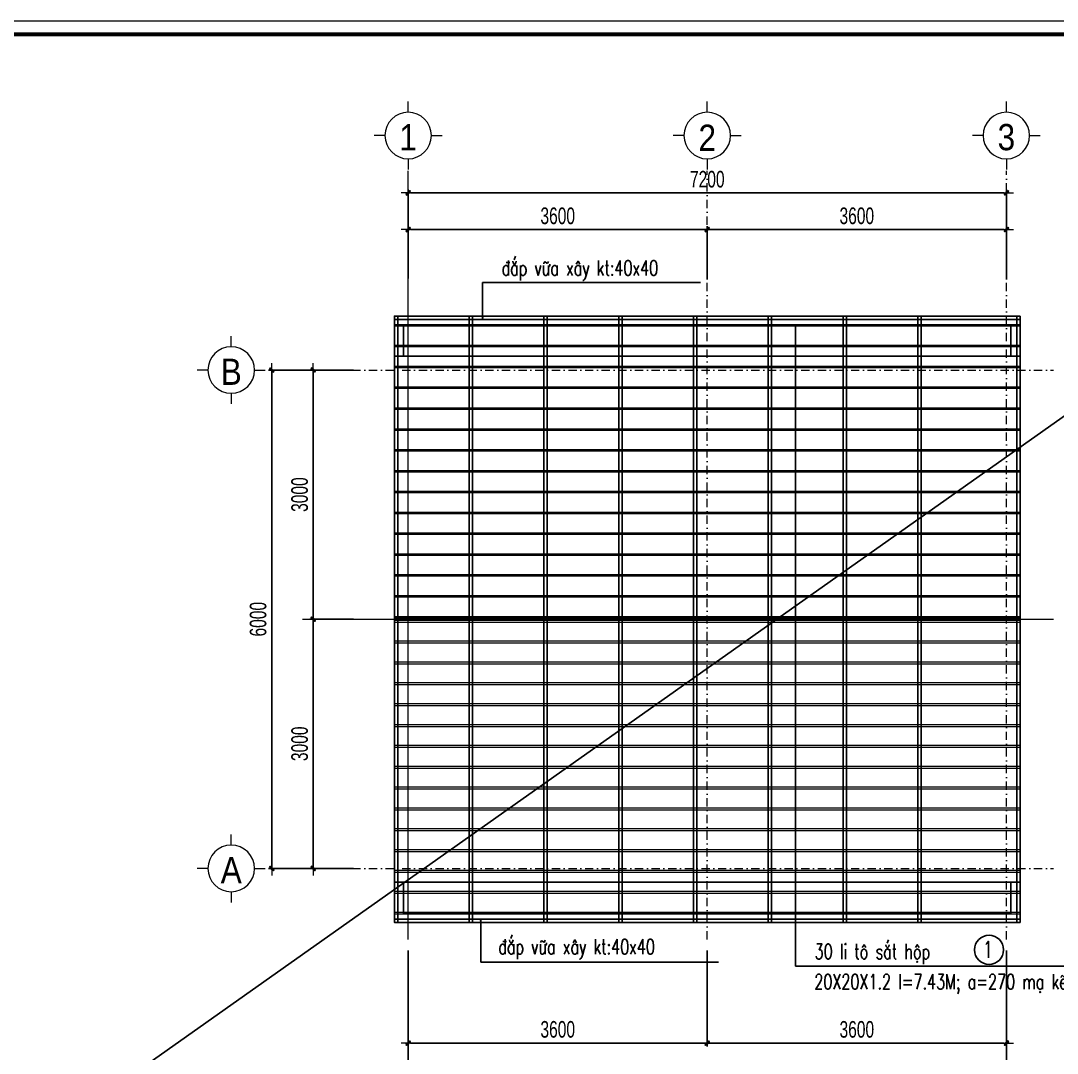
# Model space of a CAD drawing. Header units: millimetres. Extents: x -211129 to 461116, y -574633 to 115.
# Drawn here: x 219230 to 231706, y -544122 to -531691 of the extents above; entities that cross this region are included whole.
import ezdxf
from ezdxf.enums import TextEntityAlignment as Align

# ---------------------------------------------------------------- set-up
doc = ezdxf.new("R2010")
doc.units = ezdxf.units.MM
doc.header["$MEASUREMENT"] = 0
doc.header["$PDMODE"] = 32
doc.linetypes.add('DASHDOT', pattern=[1, 0.5, -0.25, 0, -0.25])
doc.layers.get('Defpoints').update_dxf_attribs({"color": 1})
doc.layers.add('KCS_Plotter', color=11, linetype='Continuous', plot=False)
for name, color, linetype, lineweight in [('Khungten_LCDI', 7, 'Continuous', 5), ('LC Dim', 8, 'Continuous', 18), ('LC ISO', 153, 'Continuous', 13), ('LC Net dam 1', 30, 'Continuous', 30), ('LC Net manh', 133, 'Continuous', 5), ('LC Net thay', 63, 'Continuous', 25), ('LC Net truc', 79, 'DASHDOT', 13), ('LC Text1', 3, 'Continuous', 20), ('LC Text2', 7, 'Continuous', 25)]:
    doc.layers.add(name, color=color, linetype=linetype, lineweight=lineweight)
doc.styles.add('HOATBIF', font='hoatbif.shx', dxfattribs={"width": 0.7})
doc.styles.add('Khungten', font='VHAVAN.TTF', dxfattribs={"width": 0.9, "height": 5000})
doc.styles.add('LC 1', font='VHAVANB.TTF')
doc.styles.add('LC 3', font='vnsimli.shx', dxfattribs={"width": 0.75})
doc.styles.add('Title', font='VHBLACK.TTF', dxfattribs={"width": 0.8})
doc.dimstyles.new('DIM CHUAN', dxfattribs={"dimscale": 60, "dimtxt": 2.5, "dimasz": 0.35, "dimexe": 0.5, "dimexo": 0, "dimgap": 0.8, "dimtad": 1, "dimdec": 0, "dimzin": 0, "dimdsep": 46, "dimtxsty": 'HOATBIF', "dimblk1": 'DOT', "dimblk2": 'DOT', "dimsah": 1, "dimcen": -1, "dimdle": 1, "dimclrd": 256, "dimclre": 256, "dimclrt": 4, "dimadec": 3, "dimazin": 2, "dimtfac": 0.333333, "dimtdec": 0, "dimtix": 1, "dimtmove": 2, "dimatfit": 3, "dimldrblk": 'DOT', "dimfxl": 1, "dimtvp": 0.833333, "dimtolj": 1, "dimtzin": 0, "dimarcsym": 0})
doc.dimstyles.new('mb', dxfattribs={"dimscale": 71, "dimtxt": 2.5, "dimasz": 0.35, "dimexe": 0.5, "dimexo": 0, "dimgap": 0.8, "dimtad": 1, "dimdec": 0, "dimzin": 0, "dimdsep": 46, "dimtxsty": 'HOATBIF', "dimblk1": 'DOT', "dimblk2": 'DOT', "dimsah": 1, "dimcen": -1, "dimdle": 1, "dimclrd": 256, "dimclre": 256, "dimclrt": 4, "dimadec": 3, "dimazin": 2, "dimtfac": 0.333333, "dimtdec": 0, "dimtix": 1, "dimtmove": 2, "dimatfit": 3, "dimldrblk": 'DOT', "dimfxl": 1, "dimtvp": 0.833333, "dimtolj": 1, "dimtzin": 0, "dimarcsym": 0})

# ---------------------------------------------------------------- blocks, each defined once
blk = doc.blocks.new('lcdi fix')
at = {"layer": 'Defpoints', "lineweight": 0}
blk.add_lwpolyline([(-1200, -14850), (-1200, 14850), (40800, 14850), (40800, -14850)], close=True, dxfattribs=at)
at = {"layer": 'Khungten_LCDI', "color": 5, "lineweight": 60}
blk.add_lwpolyline([(0, -14650), (0, 14650), (40600, 14650), (40600, -14650)], close=True, dxfattribs=at)
at = {"color": 7, "style": 'Khungten', "width": 0.8}
for tag, p in [('REVISION', (39499, -10746)), ('NGAYHT', (39546, -11609))]:
    blk.add_attdef(tag, text='', height=200, dxfattribs=at).set_placement(p, align=Align.CENTER)
at = {"layer": 'LC Text1', "color": 3, "style": 'LC 1', "width": 1.834006}
for tag, p, p2 in [('TENBANVE1', (36913, -8886), (40339, -8886)), ('TENBANVE2', (36913, -9562), (40339, -9562))]:
    blk.add_attdef(tag, text='', height=250, dxfattribs=at).set_placement(p, p2, align=Align.FIT)
at = {"layer": 'LC Text1', "style": 'Title', "width": 0.7}
blk.add_attdef('SOBANVE', text='', height=250, dxfattribs=at).set_placement((39562, -13896), align=Align.CENTER)
blk = doc.blocks.new('DOT')
at = {"layer": 'LC Dim'}
blk.add_line((-3, 0), (3, 0), dxfattribs=at)
at = {"layer": 'LC Dim', "color": 4}
blk.add_line((-1, -1), (1, 1), dxfattribs=at)
blk.add_lwpolyline([(0.5, 1), (-1, -0.5), (-0.5, -1), (1, 0.5)], close=True, dxfattribs=at)
blk = doc.blocks.new('*D964')
at = {"layer": 'Defpoints', "color": 0, "ltscale": 2, "transparency": 16777216}
for p in [(227493, -542885), (231093, -542885), (227493, -543999)]:
    blk.add_point(p, dxfattribs=at)
at = {"layer": 'LC Dim', "lineweight": -2, "ltscale": 2, "transparency": 16777216}
for p, q in [((227493, -542885), (227493, -544039)), ((231093, -542885), (231093, -544039)), ((231065, -543999), (227521, -543999))]:
    blk.add_line(p, q, dxfattribs=at)
at = {"layer": 'LC Dim', "lineweight": -2, "ltscale": 2, "transparency": 16777216, "xscale": 28, "yscale": 28, "zscale": 28, "rotation": 180}
blk.add_blockref('DOT', (227493, -543999), dxfattribs=at)
at = {"layer": 'LC Dim', "lineweight": -2, "ltscale": 2, "transparency": 16777216, "xscale": 28, "yscale": 28, "zscale": 28}
blk.add_blockref('DOT', (231093, -543999), dxfattribs=at)
at = {"layer": 'LC Dim', "color": 4, "ltscale": 2, "transparency": 16777216, "insert": (229293, -543835), "char_height": 200, "attachment_point": 5, "style": 'HOATBIF'}
blk.add_mtext('\\A1;3600', dxfattribs=at)
blk = doc.blocks.new('_Dot')
at = {"color": 0, "linetype": 'ByBlock', "lineweight": -2}
blk.add_line((-0.5, 0), (-1, 0), dxfattribs=at)
at = {"color": 0, "linetype": 'ByBlock', "const_width": 0.5}
blk.add_lwpolyline([(-0.25, 0, 1), (0.25, 0, 1)], format="xyb", close=True, dxfattribs=at)
blk = doc.blocks.new('*D965')
at = {"layer": 'Defpoints', "color": 0, "ltscale": 2, "transparency": 16777216}
for p in [(223893, -542885), (227493, -542885), (223893, -543999)]:
    blk.add_point(p, dxfattribs=at)
at = {"layer": 'LC Dim', "lineweight": -2, "ltscale": 2, "transparency": 16777216}
for p, q in [((223893, -542885), (223893, -544039)), ((227493, -542885), (227493, -544039)), ((227465, -543999), (223921, -543999))]:
    blk.add_line(p, q, dxfattribs=at)
at = {"layer": 'LC Dim', "lineweight": -2, "ltscale": 2, "transparency": 16777216, "xscale": 28, "yscale": 28, "zscale": 28, "rotation": 180}
blk.add_blockref('DOT', (223893, -543999), dxfattribs=at)
at = {"layer": 'LC Dim', "lineweight": -2, "ltscale": 2, "transparency": 16777216, "xscale": 28, "yscale": 28, "zscale": 28}
blk.add_blockref('DOT', (227493, -543999), dxfattribs=at)
at = {"layer": 'LC Dim', "color": 4, "ltscale": 2, "transparency": 16777216, "insert": (225693, -543835), "char_height": 200, "attachment_point": 5, "style": 'HOATBIF'}
blk.add_mtext('\\A1;3600', dxfattribs=at)
blk = doc.blocks.new('*D966')
at = {"layer": 'Defpoints', "color": 0, "ltscale": 2, "transparency": 16777216}
for p in [(223893, -542885), (231093, -542885), (223893, -544499)]:
    blk.add_point(p, dxfattribs=at)
at = {"layer": 'LC Dim', "lineweight": -2, "ltscale": 2, "transparency": 16777216}
for p, q in [((223893, -542885), (223893, -544539)), ((231093, -542885), (231093, -544539)), ((231065, -544499), (223921, -544499))]:
    blk.add_line(p, q, dxfattribs=at)
at = {"layer": 'LC Dim', "lineweight": -2, "ltscale": 2, "transparency": 16777216, "xscale": 28, "yscale": 28, "zscale": 28, "rotation": 180}
blk.add_blockref('DOT', (223893, -544499), dxfattribs=at)
at = {"layer": 'LC Dim', "lineweight": -2, "ltscale": 2, "transparency": 16777216, "xscale": 28, "yscale": 28, "zscale": 28}
blk.add_blockref('DOT', (231093, -544499), dxfattribs=at)
at = {"layer": 'LC Dim', "color": 4, "ltscale": 2, "transparency": 16777216, "insert": (227493, -544335), "char_height": 200, "attachment_point": 5, "style": 'HOATBIF'}
blk.add_mtext('\\A1;7200', dxfattribs=at)
blk = doc.blocks.new('*D967')
at = {"layer": 'Defpoints', "color": 0, "ltscale": 2, "transparency": 16777216}
for p in [(227493, -534205), (227493, -534793), (231093, -534793)]:
    blk.add_point(p, dxfattribs=at)
at = {"layer": 'LC Dim', "lineweight": -2, "ltscale": 2, "transparency": 16777216}
for p, q in [((227493, -534793), (227493, -534165)), ((231065, -534205), (227521, -534205)), ((231093, -534793), (231093, -534165))]:
    blk.add_line(p, q, dxfattribs=at)
at = {"layer": 'LC Dim', "lineweight": -2, "ltscale": 2, "transparency": 16777216, "xscale": 28, "yscale": 28, "zscale": 28, "rotation": 180}
blk.add_blockref('DOT', (227493, -534205), dxfattribs=at)
at = {"layer": 'LC Dim', "lineweight": -2, "ltscale": 2, "transparency": 16777216, "xscale": 28, "yscale": 28, "zscale": 28}
blk.add_blockref('DOT', (231093, -534205), dxfattribs=at)
at = {"layer": 'LC Dim', "color": 4, "ltscale": 2, "transparency": 16777216, "insert": (229293, -534041), "char_height": 200, "attachment_point": 5, "style": 'HOATBIF'}
blk.add_mtext('\\A1;3600', dxfattribs=at)
blk = doc.blocks.new('*D968')
at = {"layer": 'Defpoints', "color": 0, "ltscale": 2, "transparency": 16777216}
for p in [(223893, -534205), (223893, -534793), (227493, -534793)]:
    blk.add_point(p, dxfattribs=at)
at = {"layer": 'LC Dim', "lineweight": -2, "ltscale": 2, "transparency": 16777216}
for p, q in [((223893, -534793), (223893, -534165)), ((227465, -534205), (223921, -534205)), ((227493, -534793), (227493, -534165))]:
    blk.add_line(p, q, dxfattribs=at)
at = {"layer": 'LC Dim', "lineweight": -2, "ltscale": 2, "transparency": 16777216, "xscale": 28, "yscale": 28, "zscale": 28, "rotation": 180}
blk.add_blockref('DOT', (223893, -534205), dxfattribs=at)
at = {"layer": 'LC Dim', "lineweight": -2, "ltscale": 2, "transparency": 16777216, "xscale": 28, "yscale": 28, "zscale": 28}
blk.add_blockref('DOT', (227493, -534205), dxfattribs=at)
at = {"layer": 'LC Dim', "color": 4, "ltscale": 2, "transparency": 16777216, "insert": (225693, -534041), "char_height": 200, "attachment_point": 5, "style": 'HOATBIF'}
blk.add_mtext('\\A1;3600', dxfattribs=at)
blk = doc.blocks.new('*D969')
at = {"layer": 'Defpoints', "color": 0, "ltscale": 2, "transparency": 16777216}
for p in [(223893, -533764), (223893, -534793), (231093, -534793)]:
    blk.add_point(p, dxfattribs=at)
at = {"layer": 'LC Dim', "lineweight": -2, "ltscale": 2, "transparency": 16777216}
for p, q in [((223893, -534793), (223893, -533724)), ((231065, -533764), (223921, -533764)), ((231093, -534793), (231093, -533724))]:
    blk.add_line(p, q, dxfattribs=at)
at = {"layer": 'LC Dim', "lineweight": -2, "ltscale": 2, "transparency": 16777216, "xscale": 28, "yscale": 28, "zscale": 28, "rotation": 180}
blk.add_blockref('DOT', (223893, -533764), dxfattribs=at)
at = {"layer": 'LC Dim', "lineweight": -2, "ltscale": 2, "transparency": 16777216, "xscale": 28, "yscale": 28, "zscale": 28}
blk.add_blockref('DOT', (231093, -533764), dxfattribs=at)
at = {"layer": 'LC Dim', "color": 4, "ltscale": 2, "transparency": 16777216, "insert": (227493, -533600), "char_height": 200, "attachment_point": 5, "style": 'HOATBIF'}
blk.add_mtext('\\A1;7200', dxfattribs=at)
blk = doc.blocks.new('*D971')
at = {"layer": 'Defpoints', "color": 0, "ltscale": 2, "transparency": 16777216}
for p in [(222251, -535896), (223233, -535896), (223233, -541896)]:
    blk.add_point(p, dxfattribs=at)
at = {"layer": 'LC Dim', "lineweight": -2, "ltscale": 2, "transparency": 16777216}
for p, q in [((223233, -535896), (222211, -535896)), ((222251, -541868), (222251, -535924)), ((223233, -541896), (222211, -541896))]:
    blk.add_line(p, q, dxfattribs=at)
at = {"layer": 'LC Dim', "lineweight": -2, "ltscale": 2, "transparency": 16777216, "xscale": 28, "yscale": 28, "zscale": 28}
for p, rotation in [((222251, -535896), 90), ((222251, -541896), 270)]:
    blk.add_blockref('DOT', p, dxfattribs=dict(at, rotation=rotation))
at = {"layer": 'LC Dim', "color": 4, "ltscale": 2, "transparency": 16777216, "insert": (222087, -538896), "char_height": 200, "attachment_point": 5, "rotation": 90, "style": 'HOATBIF'}
blk.add_mtext('\\A1;6000', dxfattribs=at)
blk = doc.blocks.new('TTRUC')
at = {"layer": 'LC ISO'}
for p, q in [((0, 6.95), (0, 10.13)), ((-6.95, 0), (-10.13, 0)), ((6.95, 0), (10.13, 0)), ((0, -6.95), (0, -10.13))]:
    blk.add_line(p, q, dxfattribs=at)
at = {"layer": 'LC Net manh'}
blk.add_circle((0, 0), 6.95, dxfattribs=at)
blk = doc.blocks.new('*D972')
at = {"layer": 'Defpoints', "color": 0, "ltscale": 2, "transparency": 16777216}
for p in [(223233, -535896), (222751, -538896), (223233, -538896)]:
    blk.add_point(p, dxfattribs=at)
at = {"layer": 'LC Dim', "lineweight": -2, "ltscale": 2, "transparency": 16777216}
for p, q in [((223233, -535896), (222711, -535896)), ((222751, -535924), (222751, -538868)), ((223233, -538896), (222711, -538896))]:
    blk.add_line(p, q, dxfattribs=at)
at = {"layer": 'LC Dim', "lineweight": -2, "ltscale": 2, "transparency": 16777216, "xscale": 28, "yscale": 28, "zscale": 28}
for p, rotation in [((222751, -535896), 90), ((222751, -538896), 270)]:
    blk.add_blockref('DOT', p, dxfattribs=dict(at, rotation=rotation))
at = {"layer": 'LC Dim', "color": 4, "ltscale": 2, "transparency": 16777216, "insert": (222587, -537396), "char_height": 200, "attachment_point": 5, "rotation": 90, "style": 'HOATBIF'}
blk.add_mtext('\\A1;3000', dxfattribs=at)
blk = doc.blocks.new('*D973')
at = {"layer": 'Defpoints', "color": 0, "ltscale": 2, "transparency": 16777216}
for p in [(223233, -538896), (222751, -541896), (223234, -541896)]:
    blk.add_point(p, dxfattribs=at)
at = {"layer": 'LC Dim', "lineweight": -2, "ltscale": 2, "transparency": 16777216}
for p, q in [((223233, -538896), (222711, -538896)), ((222751, -538924), (222751, -541868)), ((223234, -541896), (222711, -541896))]:
    blk.add_line(p, q, dxfattribs=at)
at = {"layer": 'LC Dim', "lineweight": -2, "ltscale": 2, "transparency": 16777216, "xscale": 28, "yscale": 28, "zscale": 28}
for p, rotation in [((222751, -538896), 90), ((222751, -541896), 270)]:
    blk.add_blockref('DOT', p, dxfattribs=dict(at, rotation=rotation))
at = {"layer": 'LC Dim', "color": 4, "ltscale": 2, "transparency": 16777216, "insert": (222587, -540396), "char_height": 200, "attachment_point": 5, "rotation": 90, "style": 'HOATBIF'}
blk.add_mtext('\\A1;3000', dxfattribs=at)
blk = doc.blocks.new('*U731')
at = {"layer": 'LC Net thay', "ltscale": 2}
blk.add_lwpolyline([(20, 3650), (20, -3650), (-20, -3650), (-20, 3650)], close=True, dxfattribs=at)
blk = doc.blocks.new('*U732')
at = {"layer": 'LC Net dam 1', "color": 0, "linetype": 'ByBlock', "lineweight": -2, "transparency": 16777216}
for p in [(0, 0), (900, 0), (1800, 0), (2700, 0), (3600, 0), (4500, 0), (5400, 0), (6300, 0)]:
    blk.add_blockref('*U731', p, dxfattribs=at)
blk = doc.blocks.new('*U733')
at = {"layer": 'LC ISO', "ltscale": 2}
blk.add_lwpolyline([(3765, -10), (-3765, -10), (-3765, 10), (3765, 10)], close=True, dxfattribs=at)
blk = doc.blocks.new('*U734')
at = {"layer": 'LC Net dam 1', "color": 0, "linetype": 'ByBlock', "lineweight": -2, "transparency": 16777216}
for p in [(0, 3514), (0, 3263), (0, 3012), (0, 2761), (0, 2510), (0, 2259), (0, 2008), (0, 1757), (0, 1506), (0, 1255), (0, 1004), (0, 753), (0, 502), (0, 251), (0, 0)]:
    blk.add_blockref('*U733', p, dxfattribs=at)
blk = doc.blocks.new('*U735')
at = {"layer": 'LC ISO', "ltscale": 2}
blk.add_lwpolyline([(3765, -10), (-3765, -10), (-3765, 10), (3765, 10)], close=True, dxfattribs=at)
blk = doc.blocks.new('*U736')
at = {"layer": 'LC Net dam 1', "color": 0, "linetype": 'ByBlock', "lineweight": -2, "transparency": 16777216}
for p in [(0, 3514), (0, 3263), (0, 3012), (0, 2761), (0, 2510), (0, 2259), (0, 2008), (0, 1757), (0, 1506), (0, 1255), (0, 1004), (0, 753), (0, 502), (0, 251), (0, 0)]:
    blk.add_blockref('*U735', p, dxfattribs=at)

msp = doc.modelspace()

# ---------------------------------------------------------------- linework, layer by layer
at = {"layer": 'KCS_Plotter', "ltscale": 250}
msp.add_line((204916.3, -555451.2), (238516.3, -531691.2), dxfattribs=at)
at = {"layer": 'LC Dim', "ltscale": 2}
for p, q in [((223892.7, -542751.4), (223892.7, -533496.9)), ((222619.8, -538896.3), (231659.3, -538896.3))]:
    msp.add_line(p, q, dxfattribs=at)
at = {"layer": 'LC Net thay', "ltscale": 500}
for p, q in [((231257.7, -535246.3), (223727.7, -535246.3)), ((223727.7, -535246.3), (223727.7, -535731.3)), ((231257.7, -535286.3), (223727.7, -535286.3)), ((231257.7, -535731.3), (231257.7, -535246.3)), ((223727.7, -542061.3), (223727.7, -535731.3)), ((223727.7, -535731.3), (231257.7, -535731.3)), ((231257.7, -542061.3), (231257.7, -535731.3)), ((223727.7, -542061.3), (231257.7, -542061.3)), ((223727.7, -542546.3), (223727.7, -542061.3)), ((231257.7, -542061.3), (231257.7, -542546.3)), ((231257.7, -542506.3), (223727.7, -542506.3)), ((231257.7, -542546.3), (223727.7, -542546.3))]:
    msp.add_line(p, q, dxfattribs=at)
at = {"layer": 'LC Net thay', "ltscale": 2}
msp.add_lwpolyline([(231257.7, -535246.3), (231257.7, -542546.3), (231217.7, -542546.3), (231217.7, -535246.3)], close=True, dxfattribs=at)
at = {"layer": 'LC Net thay', "ltscale": 500}
for points in [[(231147.7, -535731.3), (231147.7, -535356.3), (223837.7, -535356.3), (223837.7, -535731.3)], [(231147.7, -542061.3), (231147.7, -542436.3), (223837.7, -542436.3), (223837.7, -542061.3)], [(223837.7, -542061.3), (223837.7, -542436.3), (231147.7, -542436.3), (231147.7, -542061.3)]]:
    msp.add_lwpolyline(points, dxfattribs=at)
at = {"layer": 'LC Net truc', "ltscale": 200}
for p, q in [((227492.7, -542751.4), (227492.7, -533496.9)), ((231092.7, -542751.4), (231092.7, -533496.9)), ((222619.8, -535896.3), (231659.3, -535896.3)), ((222619.8, -541896.3), (231659.3, -541896.3))]:
    msp.add_line(p, q, dxfattribs=at)
at = {"layer": 'LC Text2', "ltscale": 100}
msp.add_circle((230884.5, -542876.4), 175.3, dxfattribs=at)

# ---------------------------------------------------------------- block references
at = {"layer": 'LC ISO', "xscale": -40.31376784078886, "yscale": 40.31376784078886, "zscale": 40.31376784078886, "rotation": 180.0000000000055}
for p in [(223892.7, -533073.4), (227492.7, -533073.4), (231092.7, -533073.4), (221763.5, -535896.3), (221763.5, -541896.3)]:
    msp.add_blockref('TTRUC', p, dxfattribs=at)
at = {"layer": 'LC Net dam 1'}
for name, p in [('*U732', (223747.7, -538896.3)), ('*U734', (227492.7, -538871.6))]:
    msp.add_blockref(name, p, dxfattribs=at)
at = {"layer": 'LC Net dam 1', "xscale": -1, "rotation": 180}
msp.add_blockref('*U736', (227492.7, -538921), dxfattribs=at)
at = {"layer": 'LC Net thay', "xscale": 0.8, "yscale": 0.8, "zscale": 0.8}
msp.add_blockref('lcdi fix', (205876.3, -543571.2), dxfattribs=at)

# ---------------------------------------------------------------- texts
at = {"layer": 'LC Text1', "ltscale": 0.2, "style": 'LC 1', "width": 0.9}
for s, p in [('1', (223892.7, -533346.7)), ('2', (227492.7, -533352.7)), ('3', (231092.7, -533345)), ('B', (221763.5, -536169.6)), ('A', (221763.5, -542169.6))]:
    msp.add_text(s, height=315.7, dxfattribs=at).set_placement(p, align=Align.BOTTOM_CENTER)
at = {"layer": 'LC Text1', "color": 3, "style": 'LC 3', "width": 0.7}
for s, p in [('®¾p v÷a x©y kt:40x40', (225018.1, -534758.2)), ('®¾p v÷a x©y kt:40x40', (224978.8, -542929.9)), ('30 li t« s¾t hép', (228785.4, -542987.1)), ('20X20X1.2 l=7.43M; a=270 m¹ kÏm', (228781.3, -543350.9))]:
    msp.add_text(s, height=181, dxfattribs=at).set_placement(p)
at = {"layer": 'LC Text2', "ltscale": 100, "style": 'LC 3', "width": 0.75}
msp.add_text('1', height=200.2, dxfattribs=at).set_placement((230872.3, -542872.2), align=Align.MIDDLE_CENTER)

# ---------------------------------------------------------------- dimensions: what is measured, and where the dimension line sits
at = {"layer": 'LC Dim', "ltscale": 2}
for base, p1, p2, picture, middle in [((223892.7, -533763.7), (231092.7, -534792.8), (223892.7, -534792.8), '*D969', (227492.7, -533599.7)), ((223892.7, -544498.6), (231092.7, -542884.7), (223892.7, -542884.7), '*D966', (227492.7, -544334.6))]:
    dim = msp.add_linear_dim(base=base, p1=p1, p2=p2, dimstyle='DIM CHUAN', override={"dimscale": 80}, dxfattribs=at)
    dim.commit()
    dim.dimension.update_dxf_attribs({"geometry": picture, "text_midpoint": middle})
for base, p1, p2, angle, picture, middle in [((223892.7, -534204.7), (227492.7, -534792.8), (223892.7, -534792.8), 180, '*D968', (225692.7, -534040.7)), ((227492.7, -534204.7), (231092.7, -534792.8), (227492.7, -534792.8), 180, '*D967', (229292.7, -534040.7)), ((222250.7, -535896.3), (223233.2, -541896.3), (223233.2, -535896.3), 90, '*D971', (222086.7, -538896.3)), ((222750.7, -538896.3), (223233.2, -535896.3), (223233.2, -538896.3), 90, '*D972', (222586.7, -537396.3)), ((222750.7, -541896.3), (223233.2, -538896.3), (223233.7, -541896.3), 90, '*D973', (222586.7, -540396.3)), ((223892.7, -543998.6), (227492.7, -542884.7), (223892.7, -542884.7), 180, '*D965', (225692.7, -543834.6)), ((227492.7, -543998.6), (231092.7, -542884.7), (227492.7, -542884.7), 180, '*D964', (229292.7, -543834.6))]:
    dim = msp.add_linear_dim(base=base, p1=p1, p2=p2, angle=angle, dimstyle='DIM CHUAN', override={"dimscale": 80}, dxfattribs=at)
    dim.commit()
    dim.dimension.update_dxf_attribs({"geometry": picture, "text_midpoint": middle})

# ---------------------------------------------------------------- leaders
for points in [[(224788.3, -535267.8), (224787.1, -534842.7), (227413, -534842.7)], [(228554.3, -535356.3), (228554.3, -543071.6), (232715.2, -543071.6)], [(224765.6, -542526.5), (224765.6, -543024.5), (227629.1, -543024.5)]]:
    msp.add_leader(points, dimstyle='mb', dxfattribs=at)

doc.saveas('drawing.dxf')
